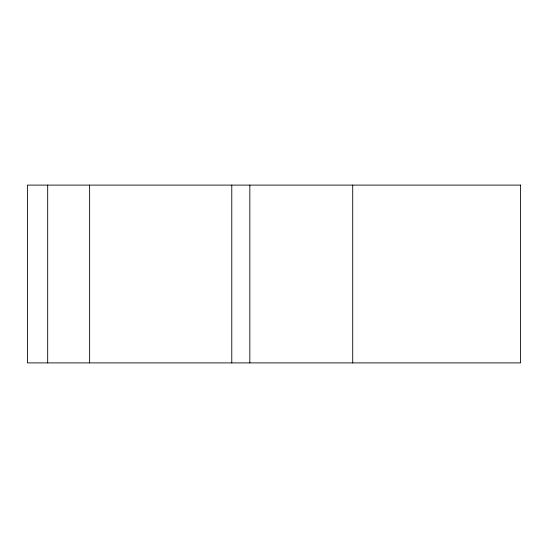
<?xml version="1.0" encoding="UTF-8"?>
<svg xmlns="http://www.w3.org/2000/svg" width="548" height="548" viewBox="0 0 548 548"><rect width="100%" height="100%" fill="white"/><g stroke="black" fill="none" stroke-linecap="round" stroke-linejoin="round"><path stroke-width="0.82" d="M352.713 185.101L352.713 362.899M249.833 185.101L249.833 362.899M231.777 185.101L231.777 362.899M89.625 185.101L89.625 362.899M47.683 185.101L47.683 362.899M520.6 185.101L27.4 185.101L27.4 362.899L520.6 362.899L520.6 185.101"/></g></svg>
